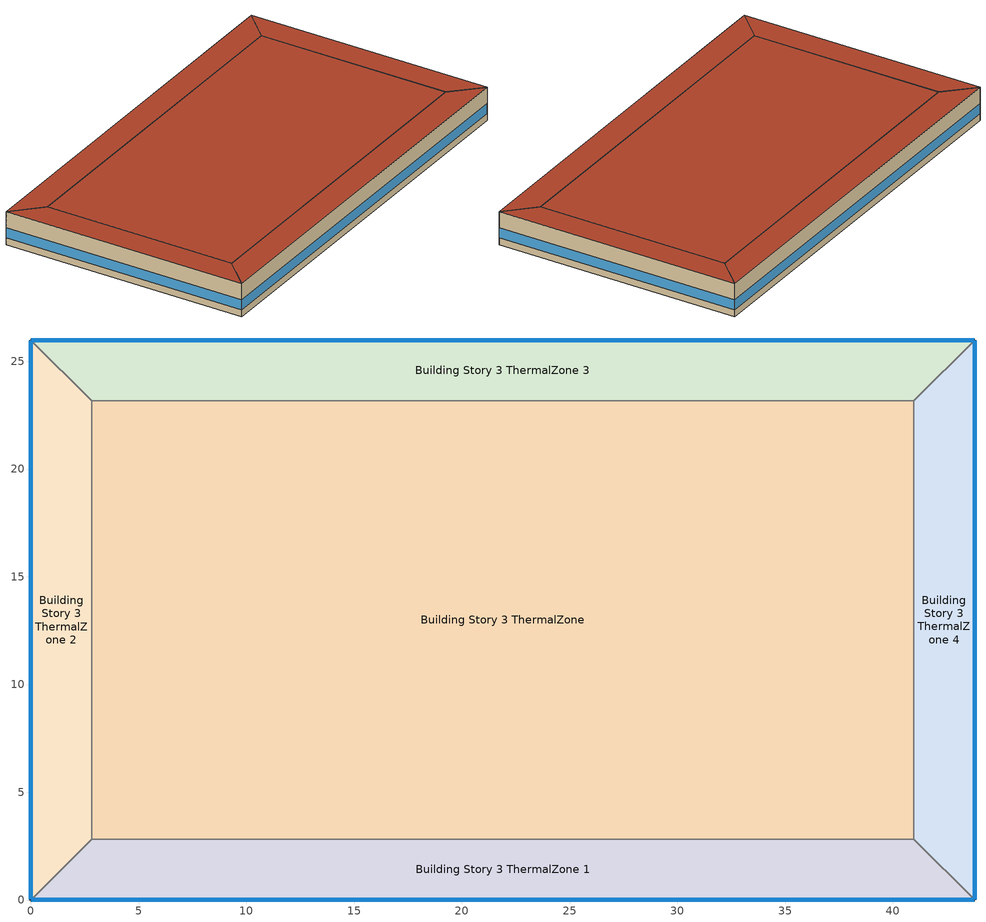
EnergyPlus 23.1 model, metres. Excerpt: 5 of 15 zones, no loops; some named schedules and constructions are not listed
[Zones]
Building Story 3 ThermalZone
 floor adiabatic (Typical Interior Ceiling): 40.97,2.83 2.83,2.83 2.83,23.16 40.97,23.16 z7.2
 wall adiabatic (Typical Interior Wall): 2.83,2.83 40.97,2.83 40.97,23.16 2.83,23.16 2.83,2.83 z7.2:10.8
 roof outside (Typical IEAD Roof R-31.25): 40.97,23.16 2.83,23.16 2.83,2.83 40.97,2.83 z10.8
Building Story 3 ThermalZone 1
 floor adiabatic (Typical Interior Ceiling): 43.79,0 0,0 2.83,2.83 40.97,2.83 z7.2
 wall outside (Typical Insulated Steel Framed Exterior Wall R-20.41): 0,0 43.79,0 z7.2:10.8
 wall adiabatic (Typical Interior Wall): 43.79,0 40.97,2.83 2.83,2.83 0,0 z7.2:10.8
 window (U 0.48 SHGC 0.40 Dbl Ref-D Clr 6mm/13mm): 0.03,0 43.77,0 z7.96:9.04
 roof outside (Typical IEAD Roof R-31.25): 40.97,2.83 2.83,2.83 0,0 43.79,0 z10.8
Building Story 3 ThermalZone 2
 floor adiabatic (Typical Interior Ceiling): 0,0 0,25.99 2.83,23.16 2.83,2.83 z7.2
 wall outside (Typical Insulated Steel Framed Exterior Wall R-20.41): 0,25.99 0,0 z7.2:10.8
 wall adiabatic (Typical Interior Wall): 0,0 2.83,2.83 2.83,23.16 0,25.99 z7.2:10.8
 window (U 0.48 SHGC 0.40 Dbl Ref-D Clr 6mm/13mm): 0,25.96 0,0.03 z7.96:9.04
 roof outside (Typical IEAD Roof R-31.25): 2.83,2.83 2.83,23.16 0,25.99 0,0 z10.8
Building Story 3 ThermalZone 3
 floor adiabatic (Typical Interior Ceiling): 0,25.99 43.79,25.99 40.97,23.16 2.83,23.16 z7.2
 wall outside (Typical Insulated Steel Framed Exterior Wall R-20.41): 43.79,25.99 0,25.99 z7.2:10.8
 wall adiabatic (Typical Interior Wall): 0,25.99 2.83,23.16 40.97,23.16 43.79,25.99 z7.2:10.8
 window (U 0.48 SHGC 0.40 Dbl Ref-D Clr 6mm/13mm): 43.77,25.99 0.03,25.99 z7.96:9.04
 roof outside (Typical IEAD Roof R-31.25): 2.83,23.16 40.97,23.16 43.79,25.99 0,25.99 z10.8
Building Story 3 ThermalZone 4
 floor adiabatic (Typical Interior Ceiling): 43.79,25.99 43.79,0 40.97,2.83 40.97,23.16 z7.2
 wall outside (Typical Insulated Steel Framed Exterior Wall R-20.41): 43.79,0 43.79,25.99 z7.2:10.8
 wall adiabatic (Typical Interior Wall): 43.79,25.99 40.97,23.16 40.97,2.83 43.79,0 z7.2:10.8
 window (U 0.48 SHGC 0.40 Dbl Ref-D Clr 6mm/13mm): 43.79,0.03 43.79,25.96 z7.96:9.04
 roof outside (Typical IEAD Roof R-31.25): 40.97,23.16 40.97,2.83 43.79,0 43.79,25.99 z10.8
[Lights] Zone or ZoneList or Space or SpaceList=Story Mid Blended Space Type; Design Level Calculation Method=Watts/Area; Return Air Fraction=0; Fraction Visible=0.2; Fraction Replaceable=1
Name | Schedule | Watts per Zone Floor Area {W/m2} | Fraction Radiant
Office WholeBuilding - Lg Office Lights 1 | OfficeLarge BLDG_LIGHT_SCH_2013 | 1.48672 | 0.7
SecondarySchool Classroom Lights 2 | SchoolSecondary BLDG_LIGHT_CLASSROOM_SCH_2013 | 6.50958 | 0.37
SecondarySchool Corridor Lights 2 | SchoolSecondary BLDG_LIGHT_CORRIDOR_SCH_2013 | 2.44278 | 0.37
[People] Zone or ZoneList or Space or SpaceList=Story Mid Blended Space Type; Number of People Calculation Method=People/Area; Fraction Radiant=0.3; Enable ASHRAE 55 Comfort Warnings=Yes; Mean Radiant Temperature Calculation Type=ZoneAveraged; Work Efficiency Schedule=Work Efficiency Schedule; Clothing Insulation Schedule=Clothing Schedule; Air Velocity Schedule=Air Velocity Schedule; Thermal Comfort Model 1 Type=Fanger
Name | Number of People Schedule | People per Floor Area {person/m2} | Activity Level Schedule
Office WholeBuilding - Lg Office People 1 | OfficeLarge BLDG_OCC_SCH | 0.00906537 | OfficeLarge ACTIVITY_SCH
SecondarySchool Classroom People 2 | SchoolSecondary BLDG_OCC_SCH | 0.183738 | SchoolSecondary ACTIVITY_SCH
[ElectricEquipment] Zone or ZoneList or Space or SpaceList=Story Mid Blended Space Type; Design Level Calculation Method=Watts/Area; Fraction Latent=0; Fraction Radiant=0.5; Fraction Lost=0
Name | Schedule | Watts per Zone Floor Area {W/m2}
Office WholeBuilding - Lg Office Elec Equip 1 | OfficeLarge BLDG_EQUIP_SCH | 1.35932
SecondarySchool Classroom Elec Equip 2 | SchoolSecondary BLDG_EQUIP_SCH_2013 | 4.87694
SecondarySchool Corridor Elec Equip 2 | SchoolSecondary BLDG_EQUIP_SCH_2013 | 1.36943
[ZoneInfiltration:DesignFlowRate] Schedule=Always On Discrete; Design Flow Rate Calculation Method=Flow/ExteriorArea; Constant Term Coefficient=0; Temperature Term Coefficient=0; Velocity Term Coefficient=0.224; Velocity Squared Term Coefficient=0
Name | Zone or ZoneList or Space or SpaceList | Flow Rate per Exterior Surface Area {m3/s-m2}
SecondarySchool Mechanical C  - Story Ground Infiltration | Story Ground Blended Space Type | 1.07342e-05
SecondarySchool Office A  - Story Ground Infiltration; SecondarySchool Office C  - Story Ground Infiltration | Story Ground Blended Space Type | 1.6701e-05
SecondarySchool Restroom A  - Story Ground Infiltration; SecondarySchool Restroom C  - Story Ground Infiltration | Story Ground Blended Space Type | 6.58199e-06
Office WholeBuilding - Lg Office A  - Story Mid Infiltration; Office WholeBuilding - Lg Office C  - Story Mid Infiltration | Story Mid Blended Space Type | 4.84766e-05
Office WholeBuilding - Lg Office B  - Story Mid Infiltration | Story Mid Blended Space Type | 7.45249e-05
SecondarySchool Classroom A  - Story Mid Infiltration; SecondarySchool Classroom C  - Story Mid Infiltration | Story Mid Blended Space Type | 0.000122395
SecondarySchool Classroom A end_a - Story Mid Infiltration; SecondarySchool Classroom C end_a - Story Mid Infiltration | Story Mid Blended Space Type | 5.31003e-05
SecondarySchool Corridor B end_a - Story Mid Infiltration | Story Mid Blended Space Type | 4.71038e-05
[Schedule:Day:Interval]
SchoolSecondary BLDG_LIGHT_SCH_2013 Wknd Day; SchoolSecondary BLDG_LIGHT_SCH_2013 Wknd Day 1; SchoolSecondary BLDG_LIGHT_SCH_2013 Default; SchoolSecondary BLDG_LIGHT_CLASSROOM_SCH_2013 Wknd Day; SchoolSecondary BLDG_LIGHT_CLASSROOM_SCH_2013 Wknd Day 1; SchoolSecondary BLDG_LIGHT_CLASSROOM_SCH_2013 Default; SchoolSecondary BLDG_LIGHT_CORRIDOR_SCH_2013 Wknd Day; SchoolSecondary BLDG_LIGHT_CORRIDOR_SCH_2013 Wknd Day 1; SchoolSecondary BLDG_LIGHT_CORRIDOR_SCH_2013 Default; SchoolSecondary BLDG_LIGHT_GYM_SCH_2013 Wknd Day; SchoolSecondary BLDG_LIGHT_GYM_SCH_2013 Wknd Day 1; SchoolSecondary BLDG_LIGHT_GYM_SCH_2013 Default; SchoolSecondary BLDG_LIGHT_LIBRARY_SCH_2013 Wknd Day; SchoolSecondary BLDG_LIGHT_LIBRARY_SCH_2013 Wknd Day 1; SchoolSecondary BLDG_LIGHT_LIBRARY_SCH_2013 Default; SchoolSecondary BLDG_LIGHT_LOBBYFLR1_SCH_2013 Wknd Day; SchoolSecondary BLDG_LIGHT_LOBBYFLR1_SCH_2013 Wknd Day 1; SchoolSecondary BLDG_LIGHT_LOBBYFLR1_SCH_2013 Default; SchoolSecondary BLDG_LIGHT_MECHANICAL_SCH_2013 Wknd Day; SchoolSecondary BLDG_LIGHT_MECHANICAL_SCH_2013 Wknd Day 1; SchoolSecondary BLDG_LIGHT_MECHANICAL_SCH_2013 Default; SchoolSecondary BLDG_LIGHT_OFFICE_SCH_2013 Wknd Day; SchoolSecondary BLDG_LIGHT_OFFICE_SCH_2013 Wknd Day 1; SchoolSecondary BLDG_LIGHT_OFFICE_SCH_2013 Default; SchoolSecondary BLDG_LIGHT_BATH_SCH_2013 Wknd Day; SchoolSecondary BLDG_LIGHT_BATH_SCH_2013 Wknd Day 1; SchoolSecondary BLDG_LIGHT_BATH_SCH_2013 Default: No, 24:00, 0.1773
SchoolSecondary BLDG_LIGHT_SCH_2013 Wkdy Day; SchoolSecondary BLDG_LIGHT_SCH_2013 Wkdy Day 2; SchoolSecondary BLDG_LIGHT_MECHANICAL_SCH_2013 Wkdy Day; SchoolSecondary BLDG_LIGHT_MECHANICAL_SCH_2013 Wkdy Day 2: No, 07:00, 0.1773, 21:00, 0.9, 24:00, 0.1773
SchoolSecondary BLDG_LIGHT_SCH_2013 Wkdy Day 1; SchoolSecondary BLDG_LIGHT_MECHANICAL_SCH_2013 Wkdy Day 1: No, 08:00, 0.1773, 20:00, 0.5, 24:00, 0.1773
SchoolSecondary BLDG_LIGHT_SCH_2013 Summer Design Day; SchoolSecondary BLDG_LIGHT_CLASSROOM_SCH_2013 Summer Design Day; SchoolSecondary BLDG_LIGHT_CORRIDOR_SCH_2013 Summer Design Day; SchoolSecondary BLDG_LIGHT_GYM_SCH_2013 Summer Design Day; SchoolSecondary BLDG_LIGHT_LIBRARY_SCH_2013 Summer Design Day; SchoolSecondary BLDG_LIGHT_LOBBYFLR1_SCH_2013 Summer Design Day; SchoolSecondary BLDG_LIGHT_MECHANICAL_SCH_2013 Summer Design Day; SchoolSecondary BLDG_LIGHT_OFFICE_SCH_2013 Summer Design Day; SchoolSecondary BLDG_LIGHT_BATH_SCH_2013 Summer Design Day; 60 space(s) Occ Sch Summer Design Day 3; 60 space(s) Occ Sch Winter Design Day 3; 60 space(s) Occ Sch Summer Design Day 1; 60 space(s) Occ Sch Winter Design Day 1; 60 space(s) Occ Sch Summer Design Day 2; 60 space(s) Occ Sch Winter Design Day 2; DataCenter_EQUIP_SCH Wknd|Wkdy|Hol Day 3; DataCenter_EQUIP_SCH Wknd|Wkdy|Hol Day 7; DataCenter_EQUIP_SCH Wknd|Wkdy|Hol Day 11; DataCenter_EQUIP_SCH Summer Design Day: No, 24:00, 1
SchoolSecondary BLDG_LIGHT_SCH_2013 Winter Design Day; SchoolSecondary BLDG_LIGHT_CLASSROOM_SCH_2013 Winter Design Day; SchoolSecondary BLDG_LIGHT_CORRIDOR_SCH_2013 Winter Design Day; SchoolSecondary BLDG_LIGHT_GYM_SCH_2013 Winter Design Day; SchoolSecondary BLDG_LIGHT_LIBRARY_SCH_2013 Winter Design Day; SchoolSecondary BLDG_LIGHT_LOBBYFLR1_SCH_2013 Winter Design Day; SchoolSecondary BLDG_LIGHT_MECHANICAL_SCH_2013 Winter Design Day; SchoolSecondary BLDG_LIGHT_OFFICE_SCH_2013 Winter Design Day; SchoolSecondary BLDG_LIGHT_BATH_SCH_2013 Winter Design Day; SchoolSecondary BLDG_OCC_SCH_Auditorium Wknd Day; SchoolSecondary BLDG_OCC_SCH_Auditorium Wknd Day 1; SchoolSecondary BLDG_OCC_SCH_Auditorium Default; SchoolSecondary BLDG_OCC_SCH_Auditorium Winter Design Day; SchoolSecondary BLDG_OCC_SCH_Cafeteria Wknd Day; SchoolSecondary BLDG_OCC_SCH_Cafeteria Wknd Day 1; SchoolSecondary BLDG_OCC_SCH_Cafeteria Default; SchoolSecondary BLDG_OCC_SCH_Cafeteria Winter Design Day; SchoolSecondary BLDG_OCC_SCH Wknd Day; SchoolSecondary BLDG_OCC_SCH Wknd Day 1; SchoolSecondary BLDG_OCC_SCH Default; SchoolSecondary BLDG_OCC_SCH Winter Design Day; SchoolSecondary BLDG_OCC_SCH_Extend Wknd Day; SchoolSecondary BLDG_OCC_SCH_Extend Wknd Day 1; SchoolSecondary BLDG_OCC_SCH_Extend Default; SchoolSecondary BLDG_OCC_SCH_Extend Winter Design Day; SchoolSecondary BLDG_OCC_SCH_Gym Wknd Day; SchoolSecondary BLDG_OCC_SCH_Gym Wknd Day 1; SchoolSecondary BLDG_OCC_SCH_Gym Default; SchoolSecondary BLDG_OCC_SCH_Gym Winter Design Day; SchoolSecondary BLDG_OCC_SCH_Offices Wknd Day; SchoolSecondary BLDG_OCC_SCH_Offices Wknd Day 1; SchoolSecondary BLDG_OCC_SCH_Offices Default; SchoolSecondary BLDG_OCC_SCH_Offices Winter Design Day; Schedule Day 3: No, 24:00, 0
SchoolSecondary BLDG_LIGHT_CLASSROOM_SCH_2013 Wkdy Day; SchoolSecondary BLDG_LIGHT_CLASSROOM_SCH_2013 Wkdy Day 2: No, 07:00, 0.1773, 08:00, 0.9, 21:00, 0.598291, 24:00, 0.1773
SchoolSecondary BLDG_LIGHT_CLASSROOM_SCH_2013 Wkdy Day 1: No, 08:00, 0.1773, 20:00, 0.332384, 21:00, 0.117863, 24:00, 0.1773
SchoolSecondary BLDG_LIGHT_CORRIDOR_SCH_2013 Wkdy Day; SchoolSecondary BLDG_LIGHT_CORRIDOR_SCH_2013 Wkdy Day 2: No, 07:00, 0.1773, 08:00, 0.9, 21:00, 0.551772, 24:00, 0.1773
SchoolSecondary BLDG_LIGHT_CORRIDOR_SCH_2013 Wkdy Day 1: No, 08:00, 0.1773, 20:00, 0.30654, 21:00, 0.108699, 24:00, 0.1773
SchoolSecondary BLDG_LIGHT_GYM_SCH_2013 Wkdy Day; SchoolSecondary BLDG_LIGHT_GYM_SCH_2013 Wkdy Day 2: No, 07:00, 0.1773, 08:00, 0.9, 21:00, 0.88182, 24:00, 0.1773
SchoolSecondary BLDG_LIGHT_GYM_SCH_2013 Wkdy Day 1: No, 08:00, 0.1773, 20:00, 0.4899, 21:00, 0.173719, 24:00, 0.1773
SchoolSecondary BLDG_LIGHT_LIBRARY_SCH_2013 Wkdy Day; SchoolSecondary BLDG_LIGHT_LIBRARY_SCH_2013 Wkdy Day 2: No, 07:00, 0.1773, 08:00, 0.9, 21:00, 0.8325, 24:00, 0.1773
SchoolSecondary BLDG_LIGHT_LIBRARY_SCH_2013 Wkdy Day 1: No, 08:00, 0.1773, 20:00, 0.4625, 21:00, 0.164002, 24:00, 0.1773
SchoolSecondary BLDG_LIGHT_LOBBYFLR1_SCH_2013 Wkdy Day; SchoolSecondary BLDG_LIGHT_LOBBYFLR1_SCH_2013 Wkdy Day 2: No, 07:00, 0.1773, 08:00, 0.9, 21:00, 0.855, 24:00, 0.1773
SchoolSecondary BLDG_LIGHT_LOBBYFLR1_SCH_2013 Wkdy Day 1: No, 08:00, 0.1773, 20:00, 0.475, 21:00, 0.168435, 24:00, 0.1773
SchoolSecondary BLDG_LIGHT_OFFICE_SCH_2013 Wkdy Day; SchoolSecondary BLDG_LIGHT_OFFICE_SCH_2013 Wkdy Day 2: No, 07:00, 0.1773, 08:00, 0.9, 21:00, 0.747958, 24:00, 0.1773
SchoolSecondary BLDG_LIGHT_OFFICE_SCH_2013 Wkdy Day 1: No, 08:00, 0.1773, 20:00, 0.415533, 21:00, 0.147348, 24:00, 0.1773
SchoolSecondary BLDG_LIGHT_BATH_SCH_2013 Wkdy Day; SchoolSecondary BLDG_LIGHT_BATH_SCH_2013 Wkdy Day 2: No, 07:00, 0.1773, 08:00, 0.9, 21:00, 0.594, 24:00, 0.1773
SchoolSecondary BLDG_LIGHT_BATH_SCH_2013 Wkdy Day 1: No, 08:00, 0.1773, 20:00, 0.33, 21:00, 0.117018, 24:00, 0.1773
SchoolSecondary BLDG_OCC_SCH_Auditorium Wkdy|SmrDsn Day; SchoolSecondary BLDG_OCC_SCH_Auditorium Wkdy|SmrDsn Day 2; SchoolSecondary BLDG_OCC_SCH_Auditorium Summer Design Day: No, 08:00, 0, 15:00, 0.25, 20:00, 0.95, 24:00, 0
SchoolSecondary BLDG_OCC_SCH_Auditorium Wkdy|SmrDsn Day 1: No, 08:00, 0, 17:00, 0.15, 19:00, 0.35, 24:00, 0
SchoolSecondary ACTIVITY_SCH Default; SchoolSecondary ACTIVITY_SCH Summer Design Day; SchoolSecondary ACTIVITY_SCH Winter Design Day: No, 24:00, 120
SchoolSecondary BLDG_OCC_SCH_Cafeteria Wkdy|SmrDsn Day; SchoolSecondary BLDG_OCC_SCH_Cafeteria Wkdy|SmrDsn Day 2; SchoolSecondary BLDG_OCC_SCH_Cafeteria Summer Design Day: No, 09:00, 0, 15:00, 0.95, 20:00, 0.35, 24:00, 0
SchoolSecondary BLDG_OCC_SCH_Cafeteria Wkdy|SmrDsn Day 1: No, 09:00, 0, 17:00, 0.15, 19:00, 0.35, 24:00, 0
SchoolSecondary BLDG_OCC_SCH Wkdy|SmrDsn Day; SchoolSecondary BLDG_OCC_SCH Wkdy|SmrDsn Day 2; SchoolSecondary BLDG_OCC_SCH Summer Design Day: No, 08:00, 0, 16:00, 0.95, 21:00, 0.15, 24:00, 0
SchoolSecondary BLDG_OCC_SCH Wkdy|SmrDsn Day 1: No, 08:00, 0, 21:00, 0.15, 24:00, 0
SchoolSecondary BLDG_OCC_SCH_Extend Wkdy|SmrDsn Day; SchoolSecondary BLDG_OCC_SCH_Extend Wkdy|SmrDsn Day 2; SchoolSecondary BLDG_OCC_SCH_Extend Summer Design Day: No, 08:00, 0, 21:00, 0.95, 24:00, 0
SchoolSecondary BLDG_OCC_SCH_Extend Wkdy|SmrDsn Day 1: No, 08:00, 0, 21:00, 0.5, 24:00, 0
SchoolSecondary BLDG_OCC_SCH_Gym Wkdy|SmrDsn Day; SchoolSecondary BLDG_OCC_SCH_Gym Wkdy|SmrDsn Day 2; SchoolSecondary BLDG_OCC_SCH_Gym Summer Design Day: No, 08:00, 0, 16:00, 0.35, 21:00, 0.95, 24:00, 0
SchoolSecondary BLDG_OCC_SCH_Gym Wkdy|SmrDsn Day 1: No, 08:00, 0, 21:00, 0.35, 24:00, 0
SchoolSecondary BLDG_OCC_SCH_Offices Wkdy|SmrDsn Day; SchoolSecondary BLDG_OCC_SCH_Offices Wkdy|SmrDsn Day 2; SchoolSecondary BLDG_OCC_SCH_Offices Summer Design Day: No, 08:00, 0, 17:00, 0.95, 21:00, 0.15, 24:00, 0
SchoolSecondary BLDG_OCC_SCH_Offices Wkdy|SmrDsn Day 1: No, 08:00, 0, 17:00, 0.5, 21:00, 0.15, 24:00, 0
60 space(s) Occ Sch Saturday 3; 60 space(s) Occ Sch Saturday 2: No, 05:00, 0, 06:00, 1, 07:00, 0, 08:00, 1, 11:00, 0, 12:00, 1, 16:00, 0, 17:00, 1, 18:00, 0, 19:00, 1, 24:00, 0
60 space(s) Occ Sch Sunday 3; 60 space(s) Occ Sch Sunday 2: No, 05:00, 0, 06:00, 1, 17:00, 0, 18:00, 1, 24:00, 0
60 space(s) Occ Sch Default 3; 60 space(s) Occ Sch Tuesday 19; 60 space(s) Occ Sch Wednesday 19; 60 space(s) Occ Sch Thursday 19; 60 space(s) Occ Sch Friday 19; 60 space(s) Occ Sch Thursday 18; 60 space(s) Occ Sch Friday 18; 60 space(s) Occ Sch Monday 16; 60 space(s) Occ Sch Tuesday 18; 60 space(s) Occ Sch Wednesday 18; 60 space(s) Occ Sch Thursday 16; 60 space(s) Occ Sch Friday 16; 60 space(s) Occ Sch Monday 14; 60 space(s) Occ Sch Tuesday 16; 60 space(s) Occ Sch Wednesday 16; 60 space(s) Occ Sch Friday 15; 60 space(s) Occ Sch Monday 13; 60 space(s) Occ Sch Tuesday 15; 60 space(s) Occ Sch Wednesday 15; 60 space(s) Occ Sch Thursday 15; 60 space(s) Occ Sch Default 2; 60 space(s) Occ Sch Tuesday 14; 60 space(s) Occ Sch Wednesday 14; 60 space(s) Occ Sch Thursday 14; 60 space(s) Occ Sch Friday 14; 60 space(s) Occ Sch Thursday 13; 60 space(s) Occ Sch Friday 13; 60 space(s) Occ Sch Monday 12; 60 space(s) Occ Sch Tuesday 13; 60 space(s) Occ Sch Wednesday 13; 60 space(s) Occ Sch Thursday 11; 60 space(s) Occ Sch Friday 11; 60 space(s) Occ Sch Monday 10; 60 space(s) Occ Sch Tuesday 11; 60 space(s) Occ Sch Wednesday 11; 60 space(s) Occ Sch Friday 10; 60 space(s) Occ Sch Monday 9; 60 space(s) Occ Sch Tuesday 10; 60 space(s) Occ Sch Wednesday 10; 60 space(s) Occ Sch Thursday 10: No, 05:00, 0, 07:00, 1, 08:00, 1, 09:00, 1, 11:00, 0, 13:00, 1, 14:00, 0, 15:00, 1, 16:00, 1, 17:00, 1, 18:00, 1, 19:00, 0, 20:00, 1, 21:00, 1, 22:00, 1, 24:00, 0
60 space(s) Occ Sch Friday 17; 60 space(s) Occ Sch Monday 15; 60 space(s) Occ Sch Tuesday 17; 60 space(s) Occ Sch Wednesday 17; 60 space(s) Occ Sch Thursday 17; 60 space(s) Occ Sch Friday 12; 60 space(s) Occ Sch Monday 11; 60 space(s) Occ Sch Tuesday 12; 60 space(s) Occ Sch Wednesday 12; 60 space(s) Occ Sch Thursday 12: No, 05:00, 0, 07:00, 1, 08:00, 1, 09:00, 1, 11:00, 0, 13:00, 1, 16:00, 0, 17:00, 1, 18:00, 1, 19:00, 1, 20:00, 0, 21:00, 1, 22:00, 1, 24:00, 0
60 space(s) Occ Sch Saturday 1: No, 05:00, 0, 06:00, 0.00555385, 07:00, 0, 08:00, 0.0111077, 11:00, 0, 12:00, 0.0111077, 16:00, 0, 17:00, 0.00277693, 18:00, 0, 19:00, 0.00277693, 24:00, 0
60 space(s) Occ Sch Sunday 1: No, 05:00, 0, 06:00, 0.00277693, 17:00, 0, 18:00, 0.00277693, 24:00, 0
60 space(s) Occ Sch Default 1; 60 space(s) Occ Sch Tuesday 9; 60 space(s) Occ Sch Wednesday 9; 60 space(s) Occ Sch Thursday 9; 60 space(s) Occ Sch Friday 9; 60 space(s) Occ Sch Friday 5; 60 space(s) Occ Sch Monday 5; 60 space(s) Occ Sch Tuesday 5; 60 space(s) Occ Sch Wednesday 5; 60 space(s) Occ Sch Thursday 5: No, 05:00, 0, 07:00, 0.00555385, 08:00, 0.321568, 09:00, 0.0522062, 11:00, 0, 13:00, 0.0249923, 14:00, 0, 15:00, 0.0583154, 16:00, 0.103857, 17:00, 0.0405431, 18:00, 0.0111077, 19:00, 0, 20:00, 0.143289, 21:00, 0.138846, 22:00, 0.00277693, 24:00, 0
60 space(s) Occ Sch Thursday 8; 60 space(s) Occ Sch Friday 8; 60 space(s) Occ Sch Monday 8; 60 space(s) Occ Sch Tuesday 8; 60 space(s) Occ Sch Wednesday 8; 60 space(s) Occ Sch Thursday 6; 60 space(s) Occ Sch Friday 6; 60 space(s) Occ Sch Monday 6; 60 space(s) Occ Sch Tuesday 6; 60 space(s) Occ Sch Wednesday 6: No, 05:00, 0, 07:00, 0.00555385, 08:00, 0.16606, 09:00, 0.0527616, 11:00, 0, 13:00, 0.0255477, 14:00, 0, 15:00, 0.0583154, 16:00, 0.0510954, 17:00, 0.0405431, 18:00, 0.0111077, 19:00, 0, 20:00, 0.143289, 21:00, 0.138846, 22:00, 0.00277693, 24:00, 0
60 space(s) Occ Sch Friday 7; 60 space(s) Occ Sch Monday 7; 60 space(s) Occ Sch Tuesday 7; 60 space(s) Occ Sch Wednesday 7; 60 space(s) Occ Sch Thursday 7: No, 05:00, 0, 07:00, 0.00555385, 08:00, 0.137735, 09:00, 0.00833078, 11:00, 0, 13:00, 0.0249923, 16:00, 0, 17:00, 0.00111077, 18:00, 0.0111077, 19:00, 0.0649801, 20:00, 0, 21:00, 0.0744216, 22:00, 0.00277693, 24:00, 0
DataCenter_EQUIP_SCH Wknd|Wkdy|Hol Day; DataCenter_EQUIP_SCH Wknd|Wkdy|Hol Day 4; DataCenter_EQUIP_SCH Wknd|Wkdy|Hol Day 8; DataCenter_EQUIP_SCH Winter Design Day 11: No, 24:00, 0.25
DataCenter_EQUIP_SCH Wknd|Wkdy|Hol Day 1; DataCenter_EQUIP_SCH Wknd|Wkdy|Hol Day 5; DataCenter_EQUIP_SCH Wknd|Wkdy|Hol Day 9: No, 24:00, 0.5
DataCenter_EQUIP_SCH Wknd|Wkdy|Hol Day 2; DataCenter_EQUIP_SCH Wknd|Wkdy|Hol Day 6; DataCenter_EQUIP_SCH Wknd|Wkdy|Hol Day 10: No, 24:00, 0.75
SchoolSecondary BLDG_EQUIP_SCH_2013 Default|Wknd Day; SchoolSecondary BLDG_EQUIP_SCH_2013 Default|Wknd Day 2; SchoolSecondary BLDG_EQUIP_SCH_2013 Default: No, 24:00, 0.295624
SchoolSecondary BLDG_EQUIP_SCH_2013 Wkdy Day; SchoolSecondary BLDG_EQUIP_SCH_2013 Wkdy Day 2: No, 08:00, 0.295624, 17:00, 0.90367, 21:00, 0.332931, 24:00, 0.295624
SchoolSecondary BLDG_EQUIP_SCH_2013 Wkdy Day 1: No, 08:00, 0.21116, 17:00, 0.475616, 21:00, 0.237808, 24:00, 0.21116
SchoolSecondary BLDG_EQUIP_SCH_2013 Default|Wknd Day 1: No, 24:00, 0.21116
SchoolSecondary BLDG_EQUIP_SCH_2013 Summer Design Day: No, 08:00, 0.35, 17:00, 0.95, 24:00, 0.35
SchoolSecondary BLDG_EQUIP_SCH_2013 Winter Design Day 2: No, 24:00, 0.35
SchoolSecondary KITCHEN_ELEC_EQUIP_SCH Wknd Day; SchoolSecondary KITCHEN_ELEC_EQUIP_SCH Wknd Day 1; SchoolSecondary KITCHEN_ELEC_EQUIP_SCH Default; SchoolSecondary KITCHEN_ELEC_EQUIP_SCH Winter Design Day: No, 24:00, 0.1
SchoolSecondary KITCHEN_ELEC_EQUIP_SCH Wkdy Day; SchoolSecondary KITCHEN_ELEC_EQUIP_SCH Wkdy Day 1; SchoolSecondary KITCHEN_ELEC_EQUIP_SCH Wkdy Day 2; SchoolSecondary KITCHEN_ELEC_EQUIP_SCH Summer Design Day: No, 08:00, 0.1, 10:00, 0.15, 13:00, 0.25, 15:00, 0.15, 24:00, 0.1
SchoolSecondary KITCHEN_GAS_EQUIP_SCH Wknd Day; SchoolSecondary KITCHEN_GAS_EQUIP_SCH Wknd Day 1; SchoolSecondary KITCHEN_GAS_EQUIP_SCH Default; SchoolSecondary KITCHEN_GAS_EQUIP_SCH Winter Design Day: No, 24:00, 0.02
SchoolSecondary KITCHEN_GAS_EQUIP_SCH Wkdy|SmrDsn Day; SchoolSecondary KITCHEN_GAS_EQUIP_SCH Wkdy|SmrDsn Day 1; SchoolSecondary KITCHEN_GAS_EQUIP_SCH Wkdy|SmrDsn Day 2; SchoolSecondary KITCHEN_GAS_EQUIP_SCH Summer Design Day: No, 08:00, 0.02, 10:00, 0.15, 13:00, 0.2, 15:00, 0.1, 24:00, 0.02
[Schedule:Week:Daily]
SchoolSecondary BLDG_LIGHT_SCH_2013 Week Rule - Jan1-Jan1: SchoolSecondary BLDG_LIGHT_SCH_2013 Wknd Day, SchoolSecondary BLDG_LIGHT_SCH_2013 Wknd Day, SchoolSecondary BLDG_LIGHT_SCH_2013 Wknd Day, SchoolSecondary BLDG_LIGHT_SCH_2013 Wknd Day, SchoolSecondary BLDG_LIGHT_SCH_2013 Wknd Day, SchoolSecondary BLDG_LIGHT_SCH_2013 Wknd Day, SchoolSecondary BLDG_LIGHT_SCH_2013 Wknd Day, SchoolSecondary BLDG_LIGHT_SCH_2013 Default, SchoolSecondary BLDG_LIGHT_SCH_2013 Summer Design Day, SchoolSecondary BLDG_LIGHT_SCH_2013 Winter Design Day, SchoolSecondary BLDG_LIGHT_SCH_2013 Default, SchoolSecondary BLDG_LIGHT_SCH_2013 Default
SchoolSecondary BLDG_LIGHT_SCH_2013 Week Rule - Jan2-Jun25: SchoolSecondary BLDG_LIGHT_SCH_2013 Wknd Day, SchoolSecondary BLDG_LIGHT_SCH_2013 Wkdy Day, SchoolSecondary BLDG_LIGHT_SCH_2013 Wkdy Day, SchoolSecondary BLDG_LIGHT_SCH_2013 Wkdy Day, SchoolSecondary BLDG_LIGHT_SCH_2013 Wkdy Day, SchoolSecondary BLDG_LIGHT_SCH_2013 Wkdy Day, SchoolSecondary BLDG_LIGHT_SCH_2013 Wknd Day, SchoolSecondary BLDG_LIGHT_SCH_2013 Default, SchoolSecondary BLDG_LIGHT_SCH_2013 Summer Design Day, SchoolSecondary BLDG_LIGHT_SCH_2013 Winter Design Day, SchoolSecondary BLDG_LIGHT_SCH_2013 Default, SchoolSecondary BLDG_LIGHT_SCH_2013 Default
SchoolSecondary BLDG_LIGHT_SCH_2013 Week Rule - Jun26-Jul2: SchoolSecondary BLDG_LIGHT_SCH_2013 Wknd Day, SchoolSecondary BLDG_LIGHT_SCH_2013 Wkdy Day, SchoolSecondary BLDG_LIGHT_SCH_2013 Wkdy Day, SchoolSecondary BLDG_LIGHT_SCH_2013 Wkdy Day, SchoolSecondary BLDG_LIGHT_SCH_2013 Wkdy Day, SchoolSecondary BLDG_LIGHT_SCH_2013 Wkdy Day 1, SchoolSecondary BLDG_LIGHT_SCH_2013 Wknd Day 1, SchoolSecondary BLDG_LIGHT_SCH_2013 Default, SchoolSecondary BLDG_LIGHT_SCH_2013 Summer Design Day, SchoolSecondary BLDG_LIGHT_SCH_2013 Winter Design Day, SchoolSecondary BLDG_LIGHT_SCH_2013 Default, SchoolSecondary BLDG_LIGHT_SCH_2013 Default
SchoolSecondary BLDG_LIGHT_SCH_2013 Week Rule - Jul3-Aug27: SchoolSecondary BLDG_LIGHT_SCH_2013 Wknd Day 1, SchoolSecondary BLDG_LIGHT_SCH_2013 Wkdy Day 1, SchoolSecondary BLDG_LIGHT_SCH_2013 Wkdy Day 1, SchoolSecondary BLDG_LIGHT_SCH_2013 Wkdy Day 1, SchoolSecondary BLDG_LIGHT_SCH_2013 Wkdy Day 1, SchoolSecondary BLDG_LIGHT_SCH_2013 Wkdy Day 1, SchoolSecondary BLDG_LIGHT_SCH_2013 Wknd Day 1, SchoolSecondary BLDG_LIGHT_SCH_2013 Default, SchoolSecondary BLDG_LIGHT_SCH_2013 Summer Design Day, SchoolSecondary BLDG_LIGHT_SCH_2013 Winter Design Day, SchoolSecondary BLDG_LIGHT_SCH_2013 Default, SchoolSecondary BLDG_LIGHT_SCH_2013 Default
SchoolSecondary BLDG_LIGHT_SCH_2013 Week Rule - Aug28-Sep3: SchoolSecondary BLDG_LIGHT_SCH_2013 Wknd Day 1, SchoolSecondary BLDG_LIGHT_SCH_2013 Wkdy Day 1, SchoolSecondary BLDG_LIGHT_SCH_2013 Wkdy Day 1, SchoolSecondary BLDG_LIGHT_SCH_2013 Wkdy Day 1, SchoolSecondary BLDG_LIGHT_SCH_2013 Wkdy Day 2, SchoolSecondary BLDG_LIGHT_SCH_2013 Wkdy Day 2, SchoolSecondary BLDG_LIGHT_SCH_2013 Default, SchoolSecondary BLDG_LIGHT_SCH_2013 Default, SchoolSecondary BLDG_LIGHT_SCH_2013 Summer Design Day, SchoolSecondary BLDG_LIGHT_SCH_2013 Winter Design Day, SchoolSecondary BLDG_LIGHT_SCH_2013 Default, SchoolSecondary BLDG_LIGHT_SCH_2013 Default
SchoolSecondary BLDG_LIGHT_SCH_2013 Week Rule - Sep4-Dec31: SchoolSecondary BLDG_LIGHT_SCH_2013 Default, SchoolSecondary BLDG_LIGHT_SCH_2013 Wkdy Day 2, SchoolSecondary BLDG_LIGHT_SCH_2013 Wkdy Day 2, SchoolSecondary BLDG_LIGHT_SCH_2013 Wkdy Day 2, SchoolSecondary BLDG_LIGHT_SCH_2013 Wkdy Day 2, SchoolSecondary BLDG_LIGHT_SCH_2013 Wkdy Day 2, SchoolSecondary BLDG_LIGHT_SCH_2013 Default, SchoolSecondary BLDG_LIGHT_SCH_2013 Default, SchoolSecondary BLDG_LIGHT_SCH_2013 Summer Design Day, SchoolSecondary BLDG_LIGHT_SCH_2013 Winter Design Day, SchoolSecondary BLDG_LIGHT_SCH_2013 Default, SchoolSecondary BLDG_LIGHT_SCH_2013 Default
SchoolSecondary BLDG_LIGHT_CLASSROOM_SCH_2013 Week Rule - Jan1-Jan1: SchoolSecondary BLDG_LIGHT_CLASSROOM_SCH_2013 Wknd Day, SchoolSecondary BLDG_LIGHT_CLASSROOM_SCH_2013 Wknd Day, SchoolSecondary BLDG_LIGHT_CLASSROOM_SCH_2013 Wknd Day, SchoolSecondary BLDG_LIGHT_CLASSROOM_SCH_2013 Wknd Day, SchoolSecondary BLDG_LIGHT_CLASSROOM_SCH_2013 Wknd Day, SchoolSecondary BLDG_LIGHT_CLASSROOM_SCH_2013 Wknd Day, SchoolSecondary BLDG_LIGHT_CLASSROOM_SCH_2013 Wknd Day, SchoolSecondary BLDG_LIGHT_CLASSROOM_SCH_2013 Default, SchoolSecondary BLDG_LIGHT_CLASSROOM_SCH_2013 Summer Design Day, SchoolSecondary BLDG_LIGHT_CLASSROOM_SCH_2013 Winter Design Day, SchoolSecondary BLDG_LIGHT_CLASSROOM_SCH_2013 Default, SchoolSecondary BLDG_LIGHT_CLASSROOM_SCH_2013 Default
SchoolSecondary BLDG_LIGHT_CLASSROOM_SCH_2013 Week Rule - Jan2-Jun25: SchoolSecondary BLDG_LIGHT_CLASSROOM_SCH_2013 Wknd Day, SchoolSecondary BLDG_LIGHT_CLASSROOM_SCH_2013 Wkdy Day, SchoolSecondary BLDG_LIGHT_CLASSROOM_SCH_2013 Wkdy Day, SchoolSecondary BLDG_LIGHT_CLASSROOM_SCH_2013 Wkdy Day, SchoolSecondary BLDG_LIGHT_CLASSROOM_SCH_2013 Wkdy Day, SchoolSecondary BLDG_LIGHT_CLASSROOM_SCH_2013 Wkdy Day, SchoolSecondary BLDG_LIGHT_CLASSROOM_SCH_2013 Wknd Day, SchoolSecondary BLDG_LIGHT_CLASSROOM_SCH_2013 Default, SchoolSecondary BLDG_LIGHT_CLASSROOM_SCH_2013 Summer Design Day, SchoolSecondary BLDG_LIGHT_CLASSROOM_SCH_2013 Winter Design Day, SchoolSecondary BLDG_LIGHT_CLASSROOM_SCH_2013 Default, SchoolSecondary BLDG_LIGHT_CLASSROOM_SCH_2013 Default
SchoolSecondary BLDG_LIGHT_CLASSROOM_SCH_2013 Week Rule - Jun26-Jul2: SchoolSecondary BLDG_LIGHT_CLASSROOM_SCH_2013 Wknd Day, SchoolSecondary BLDG_LIGHT_CLASSROOM_SCH_2013 Wkdy Day, SchoolSecondary BLDG_LIGHT_CLASSROOM_SCH_2013 Wkdy Day, SchoolSecondary BLDG_LIGHT_CLASSROOM_SCH_2013 Wkdy Day, SchoolSecondary BLDG_LIGHT_CLASSROOM_SCH_2013 Wkdy Day, SchoolSecondary BLDG_LIGHT_CLASSROOM_SCH_2013 Wkdy Day 1, SchoolSecondary BLDG_LIGHT_CLASSROOM_SCH_2013 Wknd Day 1, SchoolSecondary BLDG_LIGHT_CLASSROOM_SCH_2013 Default, SchoolSecondary BLDG_LIGHT_CLASSROOM_SCH_2013 Summer Design Day, SchoolSecondary BLDG_LIGHT_CLASSROOM_SCH_2013 Winter Design Day, SchoolSecondary BLDG_LIGHT_CLASSROOM_SCH_2013 Default, SchoolSecondary BLDG_LIGHT_CLASSROOM_SCH_2013 Default
SchoolSecondary BLDG_LIGHT_CLASSROOM_SCH_2013 Week Rule - Jul3-Aug27: SchoolSecondary BLDG_LIGHT_CLASSROOM_SCH_2013 Wknd Day 1, SchoolSecondary BLDG_LIGHT_CLASSROOM_SCH_2013 Wkdy Day 1, SchoolSecondary BLDG_LIGHT_CLASSROOM_SCH_2013 Wkdy Day 1, SchoolSecondary BLDG_LIGHT_CLASSROOM_SCH_2013 Wkdy Day 1, SchoolSecondary BLDG_LIGHT_CLASSROOM_SCH_2013 Wkdy Day 1, SchoolSecondary BLDG_LIGHT_CLASSROOM_SCH_2013 Wkdy Day 1, SchoolSecondary BLDG_LIGHT_CLASSROOM_SCH_2013 Wknd Day 1, SchoolSecondary BLDG_LIGHT_CLASSROOM_SCH_2013 Default, SchoolSecondary BLDG_LIGHT_CLASSROOM_SCH_2013 Summer Design Day, SchoolSecondary BLDG_LIGHT_CLASSROOM_SCH_2013 Winter Design Day, SchoolSecondary BLDG_LIGHT_CLASSROOM_SCH_2013 Default, SchoolSecondary BLDG_LIGHT_CLASSROOM_SCH_2013 Default
SchoolSecondary BLDG_LIGHT_CLASSROOM_SCH_2013 Week Rule - Aug28-Sep3: SchoolSecondary BLDG_LIGHT_CLASSROOM_SCH_2013 Wknd Day 1, SchoolSecondary BLDG_LIGHT_CLASSROOM_SCH_2013 Wkdy Day 1, SchoolSecondary BLDG_LIGHT_CLASSROOM_SCH_2013 Wkdy Day 1, SchoolSecondary BLDG_LIGHT_CLASSROOM_SCH_2013 Wkdy Day 1, SchoolSecondary BLDG_LIGHT_CLASSROOM_SCH_2013 Wkdy Day 2, SchoolSecondary BLDG_LIGHT_CLASSROOM_SCH_2013 Wkdy Day 2, SchoolSecondary BLDG_LIGHT_CLASSROOM_SCH_2013 Default, SchoolSecondary BLDG_LIGHT_CLASSROOM_SCH_2013 Default, SchoolSecondary BLDG_LIGHT_CLASSROOM_SCH_2013 Summer Design Day, SchoolSecondary BLDG_LIGHT_CLASSROOM_SCH_2013 Winter Design Day, SchoolSecondary BLDG_LIGHT_CLASSROOM_SCH_2013 Default, SchoolSecondary BLDG_LIGHT_CLASSROOM_SCH_2013 Default
SchoolSecondary BLDG_LIGHT_CLASSROOM_SCH_2013 Week Rule - Sep4-Dec31: SchoolSecondary BLDG_LIGHT_CLASSROOM_SCH_2013 Default, SchoolSecondary BLDG_LIGHT_CLASSROOM_SCH_2013 Wkdy Day 2, SchoolSecondary BLDG_LIGHT_CLASSROOM_SCH_2013 Wkdy Day 2, SchoolSecondary BLDG_LIGHT_CLASSROOM_SCH_2013 Wkdy Day 2, SchoolSecondary BLDG_LIGHT_CLASSROOM_SCH_2013 Wkdy Day 2, SchoolSecondary BLDG_LIGHT_CLASSROOM_SCH_2013 Wkdy Day 2, SchoolSecondary BLDG_LIGHT_CLASSROOM_SCH_2013 Default, SchoolSecondary BLDG_LIGHT_CLASSROOM_SCH_2013 Default, SchoolSecondary BLDG_LIGHT_CLASSROOM_SCH_2013 Summer Design Day, SchoolSecondary BLDG_LIGHT_CLASSROOM_SCH_2013 Winter Design Day, SchoolSecondary BLDG_LIGHT_CLASSROOM_SCH_2013 Default, SchoolSecondary BLDG_LIGHT_CLASSROOM_SCH_2013 Default
SchoolSecondary BLDG_LIGHT_CORRIDOR_SCH_2013 Week Rule - Jan1-Jan1: SchoolSecondary BLDG_LIGHT_CORRIDOR_SCH_2013 Wknd Day, SchoolSecondary BLDG_LIGHT_CORRIDOR_SCH_2013 Wknd Day, SchoolSecondary BLDG_LIGHT_CORRIDOR_SCH_2013 Wknd Day, SchoolSecondary BLDG_LIGHT_CORRIDOR_SCH_2013 Wknd Day, SchoolSecondary BLDG_LIGHT_CORRIDOR_SCH_2013 Wknd Day, SchoolSecondary BLDG_LIGHT_CORRIDOR_SCH_2013 Wknd Day, SchoolSecondary BLDG_LIGHT_CORRIDOR_SCH_2013 Wknd Day, SchoolSecondary BLDG_LIGHT_CORRIDOR_SCH_2013 Default, SchoolSecondary BLDG_LIGHT_CORRIDOR_SCH_2013 Summer Design Day, SchoolSecondary BLDG_LIGHT_CORRIDOR_SCH_2013 Winter Design Day, SchoolSecondary BLDG_LIGHT_CORRIDOR_SCH_2013 Default, SchoolSecondary BLDG_LIGHT_CORRIDOR_SCH_2013 Default
SchoolSecondary BLDG_LIGHT_CORRIDOR_SCH_2013 Week Rule - Jan2-Jun25: SchoolSecondary BLDG_LIGHT_CORRIDOR_SCH_2013 Wknd Day, SchoolSecondary BLDG_LIGHT_CORRIDOR_SCH_2013 Wkdy Day, SchoolSecondary BLDG_LIGHT_CORRIDOR_SCH_2013 Wkdy Day, SchoolSecondary BLDG_LIGHT_CORRIDOR_SCH_2013 Wkdy Day, SchoolSecondary BLDG_LIGHT_CORRIDOR_SCH_2013 Wkdy Day, SchoolSecondary BLDG_LIGHT_CORRIDOR_SCH_2013 Wkdy Day, SchoolSecondary BLDG_LIGHT_CORRIDOR_SCH_2013 Wknd Day, SchoolSecondary BLDG_LIGHT_CORRIDOR_SCH_2013 Default, SchoolSecondary BLDG_LIGHT_CORRIDOR_SCH_2013 Summer Design Day, SchoolSecondary BLDG_LIGHT_CORRIDOR_SCH_2013 Winter Design Day, SchoolSecondary BLDG_LIGHT_CORRIDOR_SCH_2013 Default, SchoolSecondary BLDG_LIGHT_CORRIDOR_SCH_2013 Default
SchoolSecondary BLDG_LIGHT_CORRIDOR_SCH_2013 Week Rule - Jun26-Jul2: SchoolSecondary BLDG_LIGHT_CORRIDOR_SCH_2013 Wknd Day, SchoolSecondary BLDG_LIGHT_CORRIDOR_SCH_2013 Wkdy Day, SchoolSecondary BLDG_LIGHT_CORRIDOR_SCH_2013 Wkdy Day, SchoolSecondary BLDG_LIGHT_CORRIDOR_SCH_2013 Wkdy Day, SchoolSecondary BLDG_LIGHT_CORRIDOR_SCH_2013 Wkdy Day, SchoolSecondary BLDG_LIGHT_CORRIDOR_SCH_2013 Wkdy Day 1, SchoolSecondary BLDG_LIGHT_CORRIDOR_SCH_2013 Wknd Day 1, SchoolSecondary BLDG_LIGHT_CORRIDOR_SCH_2013 Default, SchoolSecondary BLDG_LIGHT_CORRIDOR_SCH_2013 Summer Design Day, SchoolSecondary BLDG_LIGHT_CORRIDOR_SCH_2013 Winter Design Day, SchoolSecondary BLDG_LIGHT_CORRIDOR_SCH_2013 Default, SchoolSecondary BLDG_LIGHT_CORRIDOR_SCH_2013 Default
SchoolSecondary BLDG_LIGHT_CORRIDOR_SCH_2013 Week Rule - Jul3-Aug27: SchoolSecondary BLDG_LIGHT_CORRIDOR_SCH_2013 Wknd Day 1, SchoolSecondary BLDG_LIGHT_CORRIDOR_SCH_2013 Wkdy Day 1, SchoolSecondary BLDG_LIGHT_CORRIDOR_SCH_2013 Wkdy Day 1, SchoolSecondary BLDG_LIGHT_CORRIDOR_SCH_2013 Wkdy Day 1, SchoolSecondary BLDG_LIGHT_CORRIDOR_SCH_2013 Wkdy Day 1, SchoolSecondary BLDG_LIGHT_CORRIDOR_SCH_2013 Wkdy Day 1, SchoolSecondary BLDG_LIGHT_CORRIDOR_SCH_2013 Wknd Day 1, SchoolSecondary BLDG_LIGHT_CORRIDOR_SCH_2013 Default, SchoolSecondary BLDG_LIGHT_CORRIDOR_SCH_2013 Summer Design Day, SchoolSecondary BLDG_LIGHT_CORRIDOR_SCH_2013 Winter Design Day, SchoolSecondary BLDG_LIGHT_CORRIDOR_SCH_2013 Default, SchoolSecondary BLDG_LIGHT_CORRIDOR_SCH_2013 Default
SchoolSecondary BLDG_LIGHT_CORRIDOR_SCH_2013 Week Rule - Aug28-Sep3: SchoolSecondary BLDG_LIGHT_CORRIDOR_SCH_2013 Wknd Day 1, SchoolSecondary BLDG_LIGHT_CORRIDOR_SCH_2013 Wkdy Day 1, SchoolSecondary BLDG_LIGHT_CORRIDOR_SCH_2013 Wkdy Day 1, SchoolSecondary BLDG_LIGHT_CORRIDOR_SCH_2013 Wkdy Day 1, SchoolSecondary BLDG_LIGHT_CORRIDOR_SCH_2013 Wkdy Day 2, SchoolSecondary BLDG_LIGHT_CORRIDOR_SCH_2013 Wkdy Day 2, SchoolSecondary BLDG_LIGHT_CORRIDOR_SCH_2013 Default, SchoolSecondary BLDG_LIGHT_CORRIDOR_SCH_2013 Default, SchoolSecondary BLDG_LIGHT_CORRIDOR_SCH_2013 Summer Design Day, SchoolSecondary BLDG_LIGHT_CORRIDOR_SCH_2013 Winter Design Day, SchoolSecondary BLDG_LIGHT_CORRIDOR_SCH_2013 Default, SchoolSecondary BLDG_LIGHT_CORRIDOR_SCH_2013 Default
SchoolSecondary BLDG_LIGHT_CORRIDOR_SCH_2013 Week Rule - Sep4-Dec31: SchoolSecondary BLDG_LIGHT_CORRIDOR_SCH_2013 Default, SchoolSecondary BLDG_LIGHT_CORRIDOR_SCH_2013 Wkdy Day 2, SchoolSecondary BLDG_LIGHT_CORRIDOR_SCH_2013 Wkdy Day 2, SchoolSecondary BLDG_LIGHT_CORRIDOR_SCH_2013 Wkdy Day 2, SchoolSecondary BLDG_LIGHT_CORRIDOR_SCH_2013 Wkdy Day 2, SchoolSecondary BLDG_LIGHT_CORRIDOR_SCH_2013 Wkdy Day 2, SchoolSecondary BLDG_LIGHT_CORRIDOR_SCH_2013 Default, SchoolSecondary BLDG_LIGHT_CORRIDOR_SCH_2013 Default, SchoolSecondary BLDG_LIGHT_CORRIDOR_SCH_2013 Summer Design Day, SchoolSecondary BLDG_LIGHT_CORRIDOR_SCH_2013 Winter Design Day, SchoolSecondary BLDG_LIGHT_CORRIDOR_SCH_2013 Default, SchoolSecondary BLDG_LIGHT_CORRIDOR_SCH_2013 Default
SchoolSecondary BLDG_LIGHT_GYM_SCH_2013 Week Rule - Jan1-Jan1: SchoolSecondary BLDG_LIGHT_GYM_SCH_2013 Wknd Day, SchoolSecondary BLDG_LIGHT_GYM_SCH_2013 Wknd Day, SchoolSecondary BLDG_LIGHT_GYM_SCH_2013 Wknd Day, SchoolSecondary BLDG_LIGHT_GYM_SCH_2013 Wknd Day, SchoolSecondary BLDG_LIGHT_GYM_SCH_2013 Wknd Day, SchoolSecondary BLDG_LIGHT_GYM_SCH_2013 Wknd Day, SchoolSecondary BLDG_LIGHT_GYM_SCH_2013 Wknd Day, SchoolSecondary BLDG_LIGHT_GYM_SCH_2013 Default, SchoolSecondary BLDG_LIGHT_GYM_SCH_2013 Summer Design Day, SchoolSecondary BLDG_LIGHT_GYM_SCH_2013 Winter Design Day, SchoolSecondary BLDG_LIGHT_GYM_SCH_2013 Default, SchoolSecondary BLDG_LIGHT_GYM_SCH_2013 Default
SchoolSecondary BLDG_LIGHT_GYM_SCH_2013 Week Rule - Jan2-Jun25: SchoolSecondary BLDG_LIGHT_GYM_SCH_2013 Wknd Day, SchoolSecondary BLDG_LIGHT_GYM_SCH_2013 Wkdy Day, SchoolSecondary BLDG_LIGHT_GYM_SCH_2013 Wkdy Day, SchoolSecondary BLDG_LIGHT_GYM_SCH_2013 Wkdy Day, SchoolSecondary BLDG_LIGHT_GYM_SCH_2013 Wkdy Day, SchoolSecondary BLDG_LIGHT_GYM_SCH_2013 Wkdy Day, SchoolSecondary BLDG_LIGHT_GYM_SCH_2013 Wknd Day, SchoolSecondary BLDG_LIGHT_GYM_SCH_2013 Default, SchoolSecondary BLDG_LIGHT_GYM_SCH_2013 Summer Design Day, SchoolSecondary BLDG_LIGHT_GYM_SCH_2013 Winter Design Day, SchoolSecondary BLDG_LIGHT_GYM_SCH_2013 Default, SchoolSecondary BLDG_LIGHT_GYM_SCH_2013 Default
SchoolSecondary BLDG_LIGHT_GYM_SCH_2013 Week Rule - Jun26-Jul2: SchoolSecondary BLDG_LIGHT_GYM_SCH_2013 Wknd Day, SchoolSecondary BLDG_LIGHT_GYM_SCH_2013 Wkdy Day, SchoolSecondary BLDG_LIGHT_GYM_SCH_2013 Wkdy Day, SchoolSecondary BLDG_LIGHT_GYM_SCH_2013 Wkdy Day, SchoolSecondary BLDG_LIGHT_GYM_SCH_2013 Wkdy Day, SchoolSecondary BLDG_LIGHT_GYM_SCH_2013 Wkdy Day 1, SchoolSecondary BLDG_LIGHT_GYM_SCH_2013 Wknd Day 1, SchoolSecondary BLDG_LIGHT_GYM_SCH_2013 Default, SchoolSecondary BLDG_LIGHT_GYM_SCH_2013 Summer Design Day, SchoolSecondary BLDG_LIGHT_GYM_SCH_2013 Winter Design Day, SchoolSecondary BLDG_LIGHT_GYM_SCH_2013 Default, SchoolSecondary BLDG_LIGHT_GYM_SCH_2013 Default
SchoolSecondary BLDG_LIGHT_GYM_SCH_2013 Week Rule - Jul3-Aug27: SchoolSecondary BLDG_LIGHT_GYM_SCH_2013 Wknd Day 1, SchoolSecondary BLDG_LIGHT_GYM_SCH_2013 Wkdy Day 1, SchoolSecondary BLDG_LIGHT_GYM_SCH_2013 Wkdy Day 1, SchoolSecondary BLDG_LIGHT_GYM_SCH_2013 Wkdy Day 1, SchoolSecondary BLDG_LIGHT_GYM_SCH_2013 Wkdy Day 1, SchoolSecondary BLDG_LIGHT_GYM_SCH_2013 Wkdy Day 1, SchoolSecondary BLDG_LIGHT_GYM_SCH_2013 Wknd Day 1, SchoolSecondary BLDG_LIGHT_GYM_SCH_2013 Default, SchoolSecondary BLDG_LIGHT_GYM_SCH_2013 Summer Design Day, SchoolSecondary BLDG_LIGHT_GYM_SCH_2013 Winter Design Day, SchoolSecondary BLDG_LIGHT_GYM_SCH_2013 Default, SchoolSecondary BLDG_LIGHT_GYM_SCH_2013 Default
SchoolSecondary BLDG_LIGHT_GYM_SCH_2013 Week Rule - Aug28-Sep3: SchoolSecondary BLDG_LIGHT_GYM_SCH_2013 Wknd Day 1, SchoolSecondary BLDG_LIGHT_GYM_SCH_2013 Wkdy Day 1, SchoolSecondary BLDG_LIGHT_GYM_SCH_2013 Wkdy Day 1, SchoolSecondary BLDG_LIGHT_GYM_SCH_2013 Wkdy Day 1, SchoolSecondary BLDG_LIGHT_GYM_SCH_2013 Wkdy Day 2, SchoolSecondary BLDG_LIGHT_GYM_SCH_2013 Wkdy Day 2, SchoolSecondary BLDG_LIGHT_GYM_SCH_2013 Default, SchoolSecondary BLDG_LIGHT_GYM_SCH_2013 Default, SchoolSecondary BLDG_LIGHT_GYM_SCH_2013 Summer Design Day, SchoolSecondary BLDG_LIGHT_GYM_SCH_2013 Winter Design Day, SchoolSecondary BLDG_LIGHT_GYM_SCH_2013 Default, SchoolSecondary BLDG_LIGHT_GYM_SCH_2013 Default
SchoolSecondary BLDG_LIGHT_GYM_SCH_2013 Week Rule - Sep4-Dec31: SchoolSecondary BLDG_LIGHT_GYM_SCH_2013 Default, SchoolSecondary BLDG_LIGHT_GYM_SCH_2013 Wkdy Day 2, SchoolSecondary BLDG_LIGHT_GYM_SCH_2013 Wkdy Day 2, SchoolSecondary BLDG_LIGHT_GYM_SCH_2013 Wkdy Day 2, SchoolSecondary BLDG_LIGHT_GYM_SCH_2013 Wkdy Day 2, SchoolSecondary BLDG_LIGHT_GYM_SCH_2013 Wkdy Day 2, SchoolSecondary BLDG_LIGHT_GYM_SCH_2013 Default, SchoolSecondary BLDG_LIGHT_GYM_SCH_2013 Default, SchoolSecondary BLDG_LIGHT_GYM_SCH_2013 Summer Design Day, SchoolSecondary BLDG_LIGHT_GYM_SCH_2013 Winter Design Day, SchoolSecondary BLDG_LIGHT_GYM_SCH_2013 Default, SchoolSecondary BLDG_LIGHT_GYM_SCH_2013 Default
SchoolSecondary BLDG_LIGHT_LIBRARY_SCH_2013 Week Rule - Jan1-Jan1: SchoolSecondary BLDG_LIGHT_LIBRARY_SCH_2013 Wknd Day, SchoolSecondary BLDG_LIGHT_LIBRARY_SCH_2013 Wknd Day, SchoolSecondary BLDG_LIGHT_LIBRARY_SCH_2013 Wknd Day, SchoolSecondary BLDG_LIGHT_LIBRARY_SCH_2013 Wknd Day, SchoolSecondary BLDG_LIGHT_LIBRARY_SCH_2013 Wknd Day, SchoolSecondary BLDG_LIGHT_LIBRARY_SCH_2013 Wknd Day, SchoolSecondary BLDG_LIGHT_LIBRARY_SCH_2013 Wknd Day, SchoolSecondary BLDG_LIGHT_LIBRARY_SCH_2013 Default, SchoolSecondary BLDG_LIGHT_LIBRARY_SCH_2013 Summer Design Day, SchoolSecondary BLDG_LIGHT_LIBRARY_SCH_2013 Winter Design Day, SchoolSecondary BLDG_LIGHT_LIBRARY_SCH_2013 Default, SchoolSecondary BLDG_LIGHT_LIBRARY_SCH_2013 Default
SchoolSecondary BLDG_LIGHT_LIBRARY_SCH_2013 Week Rule - Jan2-Jun25: SchoolSecondary BLDG_LIGHT_LIBRARY_SCH_2013 Wknd Day, SchoolSecondary BLDG_LIGHT_LIBRARY_SCH_2013 Wkdy Day, SchoolSecondary BLDG_LIGHT_LIBRARY_SCH_2013 Wkdy Day, SchoolSecondary BLDG_LIGHT_LIBRARY_SCH_2013 Wkdy Day, SchoolSecondary BLDG_LIGHT_LIBRARY_SCH_2013 Wkdy Day, SchoolSecondary BLDG_LIGHT_LIBRARY_SCH_2013 Wkdy Day, SchoolSecondary BLDG_LIGHT_LIBRARY_SCH_2013 Wknd Day, SchoolSecondary BLDG_LIGHT_LIBRARY_SCH_2013 Default, SchoolSecondary BLDG_LIGHT_LIBRARY_SCH_2013 Summer Design Day, SchoolSecondary BLDG_LIGHT_LIBRARY_SCH_2013 Winter Design Day, SchoolSecondary BLDG_LIGHT_LIBRARY_SCH_2013 Default, SchoolSecondary BLDG_LIGHT_LIBRARY_SCH_2013 Default
SchoolSecondary BLDG_LIGHT_LIBRARY_SCH_2013 Week Rule - Jun26-Jul2: SchoolSecondary BLDG_LIGHT_LIBRARY_SCH_2013 Wknd Day, SchoolSecondary BLDG_LIGHT_LIBRARY_SCH_2013 Wkdy Day, SchoolSecondary BLDG_LIGHT_LIBRARY_SCH_2013 Wkdy Day, SchoolSecondary BLDG_LIGHT_LIBRARY_SCH_2013 Wkdy Day, SchoolSecondary BLDG_LIGHT_LIBRARY_SCH_2013 Wkdy Day, SchoolSecondary BLDG_LIGHT_LIBRARY_SCH_2013 Wkdy Day 1, SchoolSecondary BLDG_LIGHT_LIBRARY_SCH_2013 Wknd Day 1, SchoolSecondary BLDG_LIGHT_LIBRARY_SCH_2013 Default, SchoolSecondary BLDG_LIGHT_LIBRARY_SCH_2013 Summer Design Day, SchoolSecondary BLDG_LIGHT_LIBRARY_SCH_2013 Winter Design Day, SchoolSecondary BLDG_LIGHT_LIBRARY_SCH_2013 Default, SchoolSecondary BLDG_LIGHT_LIBRARY_SCH_2013 Default
SchoolSecondary BLDG_LIGHT_LIBRARY_SCH_2013 Week Rule - Jul3-Aug27: SchoolSecondary BLDG_LIGHT_LIBRARY_SCH_2013 Wknd Day 1, SchoolSecondary BLDG_LIGHT_LIBRARY_SCH_2013 Wkdy Day 1, SchoolSecondary BLDG_LIGHT_LIBRARY_SCH_2013 Wkdy Day 1, SchoolSecondary BLDG_LIGHT_LIBRARY_SCH_2013 Wkdy Day 1, SchoolSecondary BLDG_LIGHT_LIBRARY_SCH_2013 Wkdy Day 1, SchoolSecondary BLDG_LIGHT_LIBRARY_SCH_2013 Wkdy Day 1, SchoolSecondary BLDG_LIGHT_LIBRARY_SCH_2013 Wknd Day 1, SchoolSecondary BLDG_LIGHT_LIBRARY_SCH_2013 Default, SchoolSecondary BLDG_LIGHT_LIBRARY_SCH_2013 Summer Design Day, SchoolSecondary BLDG_LIGHT_LIBRARY_SCH_2013 Winter Design Day, SchoolSecondary BLDG_LIGHT_LIBRARY_SCH_2013 Default, SchoolSecondary BLDG_LIGHT_LIBRARY_SCH_2013 Default
SchoolSecondary BLDG_LIGHT_LIBRARY_SCH_2013 Week Rule - Aug28-Sep3: SchoolSecondary BLDG_LIGHT_LIBRARY_SCH_2013 Wknd Day 1, SchoolSecondary BLDG_LIGHT_LIBRARY_SCH_2013 Wkdy Day 1, SchoolSecondary BLDG_LIGHT_LIBRARY_SCH_2013 Wkdy Day 1, SchoolSecondary BLDG_LIGHT_LIBRARY_SCH_2013 Wkdy Day 1, SchoolSecondary BLDG_LIGHT_LIBRARY_SCH_2013 Wkdy Day 2, SchoolSecondary BLDG_LIGHT_LIBRARY_SCH_2013 Wkdy Day 2, SchoolSecondary BLDG_LIGHT_LIBRARY_SCH_2013 Default, SchoolSecondary BLDG_LIGHT_LIBRARY_SCH_2013 Default, SchoolSecondary BLDG_LIGHT_LIBRARY_SCH_2013 Summer Design Day, SchoolSecondary BLDG_LIGHT_LIBRARY_SCH_2013 Winter Design Day, SchoolSecondary BLDG_LIGHT_LIBRARY_SCH_2013 Default, SchoolSecondary BLDG_LIGHT_LIBRARY_SCH_2013 Default
SchoolSecondary BLDG_LIGHT_LIBRARY_SCH_2013 Week Rule - Sep4-Dec31: SchoolSecondary BLDG_LIGHT_LIBRARY_SCH_2013 Default, SchoolSecondary BLDG_LIGHT_LIBRARY_SCH_2013 Wkdy Day 2, SchoolSecondary BLDG_LIGHT_LIBRARY_SCH_2013 Wkdy Day 2, SchoolSecondary BLDG_LIGHT_LIBRARY_SCH_2013 Wkdy Day 2, SchoolSecondary BLDG_LIGHT_LIBRARY_SCH_2013 Wkdy Day 2, SchoolSecondary BLDG_LIGHT_LIBRARY_SCH_2013 Wkdy Day 2, SchoolSecondary BLDG_LIGHT_LIBRARY_SCH_2013 Default, SchoolSecondary BLDG_LIGHT_LIBRARY_SCH_2013 Default, SchoolSecondary BLDG_LIGHT_LIBRARY_SCH_2013 Summer Design Day, SchoolSecondary BLDG_LIGHT_LIBRARY_SCH_2013 Winter Design Day, SchoolSecondary BLDG_LIGHT_LIBRARY_SCH_2013 Default, SchoolSecondary BLDG_LIGHT_LIBRARY_SCH_2013 Default
SchoolSecondary BLDG_LIGHT_LOBBYFLR1_SCH_2013 Week Rule - Jan1-Jan1: SchoolSecondary BLDG_LIGHT_LOBBYFLR1_SCH_2013 Wknd Day, SchoolSecondary BLDG_LIGHT_LOBBYFLR1_SCH_2013 Wknd Day, SchoolSecondary BLDG_LIGHT_LOBBYFLR1_SCH_2013 Wknd Day, SchoolSecondary BLDG_LIGHT_LOBBYFLR1_SCH_2013 Wknd Day, SchoolSecondary BLDG_LIGHT_LOBBYFLR1_SCH_2013 Wknd Day, SchoolSecondary BLDG_LIGHT_LOBBYFLR1_SCH_2013 Wknd Day, SchoolSecondary BLDG_LIGHT_LOBBYFLR1_SCH_2013 Wknd Day, SchoolSecondary BLDG_LIGHT_LOBBYFLR1_SCH_2013 Default, SchoolSecondary BLDG_LIGHT_LOBBYFLR1_SCH_2013 Summer Design Day, SchoolSecondary BLDG_LIGHT_LOBBYFLR1_SCH_2013 Winter Design Day, SchoolSecondary BLDG_LIGHT_LOBBYFLR1_SCH_2013 Default, SchoolSecondary BLDG_LIGHT_LOBBYFLR1_SCH_2013 Default
